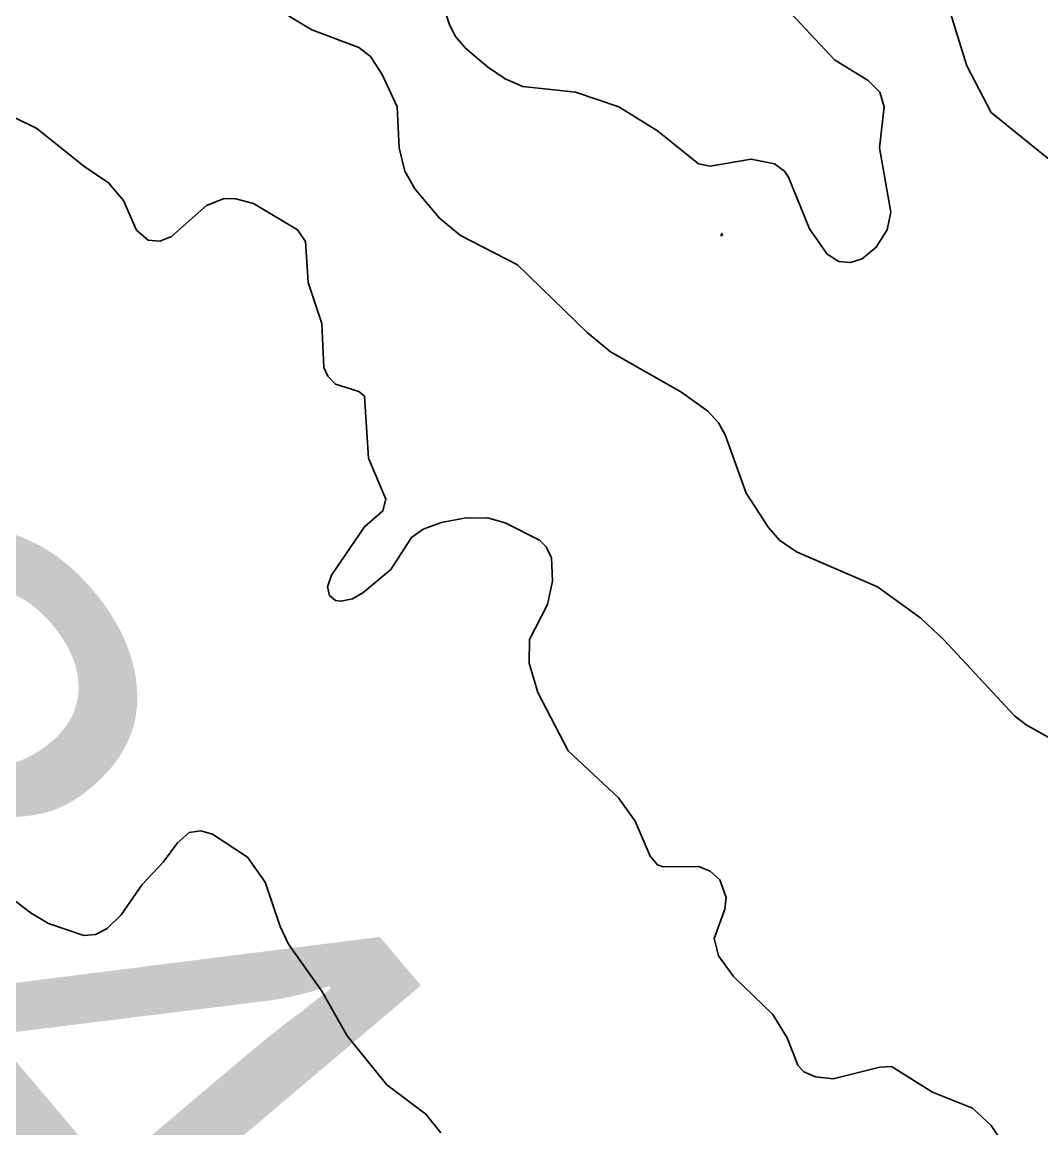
# Model space of a CAD drawing. Extents: x 474277 to 475042, y 254928 to 255625.
# Drawn here: x 474839.24 to 474852.6, y 255450.95 to 255465.44 of the extents above; entities that cross this region are included whole.
import ezdxf

# ---------------------------------------------------------------- set-up
doc = ezdxf.new("R2010")
doc.units = 0
doc.header["$MEASUREMENT"] = 0
doc.layers.add('BaseMapV2_DTM_export_MonNov09090547073261 — entities', color=1, linetype='CONTINUOUS')
doc.styles.get("Standard").update_dxf_attribs({"font": 'romans.shx'})

msp = doc.modelspace()

# ---------------------------------------------------------------- linework, layer by layer
at = {"layer": 'BaseMapV2_DTM_export_MonNov09090547073261 — entities', "color": 15, "linetype": 'Continuous', "true_color": 0xb7484b}
for points in [[(474851.284, 255465.942, 82.75), (474851.614, 255464.869, 82.75), (474851.935, 255464.255, 82.75), (474852.775, 255463.578, 82.75)], [(474849.307, 255465.559, 83), (474849.882, 255464.946, 83), (474850.322, 255464.676, 83), (474850.475, 255464.525, 83), (474850.532, 255464.332, 83), (474850.469, 255463.795, 83), (474850.621, 255462.952, 83), (474850.572, 255462.722, 83), (474850.428, 255462.492, 83), (474850.245, 255462.341, 83), (474850.092, 255462.292, 83), (474849.938, 255462.307, 83), (474849.785, 255462.402, 83), (474849.555, 255462.734, 83), (474849.28, 255463.412, 83), (474849.228, 255463.489, 83), (474849.095, 255463.585, 83), (474848.788, 255463.647, 83), (474848.251, 255463.555, 83), (474848.098, 255463.587, 83), (474847.561, 255464.017, 83), (474847.057, 255464.332, 83), (474846.488, 255464.523, 83), (474845.798, 255464.598, 83), (474845.568, 255464.698, 83), (474845.338, 255464.854, 83), (474845.046, 255465.099, 83), (474844.918, 255465.252, 83), (474844.838, 255465.406, 83), (474844.689, 255465.866, 83)], [(474852.852, 255455.983, 82.75), (474852.392, 255456.241, 82.75), (474852.238, 255456.357, 82.75), (474851.318, 255457.349, 82.75), (474851.012, 255457.636, 82.75), (474850.445, 255458.045, 82.75), (474849.382, 255458.505, 82.75), (474849.162, 255458.658, 82.75), (474849.018, 255458.825, 82.75), (474848.723, 255459.271, 82.75), (474848.45, 255460.038, 82.75), (474848.363, 255460.192, 82.75), (474848.221, 255460.345, 82.75), (474847.868, 255460.598, 82.75), (474846.948, 255461.125, 82.75), (474846.641, 255461.376, 82.75), (474845.728, 255462.262, 82.75), (474844.984, 255462.645, 82.75), (474844.707, 255462.875, 82.75), (474844.383, 255463.259, 82.75), (474844.255, 255463.489, 82.75), (474844.18, 255463.795, 82.75), (474844.152, 255464.332, 82.75), (474843.957, 255464.753, 82.75), (474843.804, 255464.99, 82.75), (474843.651, 255465.108, 82.75), (474843.037, 255465.34, 82.75), (474842.731, 255465.521, 82.75)], [(474852.137, 255450.684, 82.5), (474851.932, 255450.993, 82.5), (474851.687, 255451.22, 82.5), (474851.165, 255451.43, 82.5), (474850.628, 255451.768, 82.5), (474850.475, 255451.758, 82.5), (474849.862, 255451.603, 82.5), (474849.631, 255451.63, 82.5), (474849.478, 255451.695, 82.5), (474849.401, 255451.782, 82.5), (474849.26, 255452.141, 82.5), (474849.075, 255452.447, 82.5), (474848.558, 255452.944, 82.5), (474848.363, 255453.214, 82.5), (474848.305, 255453.444, 82.5), (474848.443, 255453.827, 82.5), (474848.463, 255453.981, 82.5), (474848.379, 255454.211, 82.5), (474848.251, 255454.322, 82.5), (474848.098, 255454.383, 82.5), (474847.638, 255454.381, 82.5), (474847.561, 255454.407, 82.5), (474847.466, 255454.518, 82.5), (474847.27, 255454.978, 82.5), (474847.053, 255455.284, 82.5), (474846.393, 255455.898, 82.5), (474845.996, 255456.664, 82.5), (474845.882, 255457.048, 82.5), (474845.885, 255457.355, 82.5), (474846.121, 255457.815, 82.5), (474846.188, 255458.121, 82.5), (474846.173, 255458.428, 82.5), (474846.104, 255458.569, 82.5), (474846.016, 255458.658, 82.5), (474845.568, 255458.885, 82.5), (474845.338, 255458.951, 82.5), (474845.031, 255458.947, 82.5), (474844.732, 255458.888, 82.5), (474844.494, 255458.8, 82.5), (474844.341, 255458.693, 82.5), (474844.07, 255458.275, 82.5), (474843.703, 255457.968, 82.5), (474843.567, 255457.891, 82.5), (474843.421, 255457.857, 82.5), (474843.344, 255457.869, 82.5), (474843.267, 255457.934, 82.5), (474843.242, 255458.045, 82.5), (474843.292, 255458.198, 82.5), (474843.727, 255458.83, 82.5), (474843.965, 255459.041, 82.5), (474844.005, 255459.195, 82.5), (474843.777, 255459.732, 82.5), (474843.727, 255460.545, 82.5), (474843.651, 255460.602, 82.5), (474843.344, 255460.701, 82.5), (474843.245, 255460.805, 82.5), (474843.191, 255460.918, 82.5), (474843.168, 255461.495, 82.5), (474842.987, 255462.032, 82.5), (474842.95, 255462.569, 82.5), (474842.849, 255462.722, 82.5), (474842.271, 255463.065, 82.5), (474842.041, 255463.128, 82.5), (474841.887, 255463.13, 82.5), (474841.657, 255463.041, 82.5), (474841.197, 255462.633, 82.5), (474841.044, 255462.571, 82.5), (474840.89, 255462.585, 82.5), (474840.737, 255462.718, 82.5), (474840.567, 255463.105, 82.5), (474840.37, 255463.335, 82.5), (474840.047, 255463.555, 82.5), (474839.434, 255464.048, 82.5), (474838.897, 255464.308, 82.5)], [(474848.416, 255462.645, 83), (474848.393, 255462.645, 83), (474848.405, 255462.674, 83), (474848.416, 255462.645, 83)], [(474844.724, 255450.896, 82.25), (474844.527, 255451.144, 82.25), (474844.016, 255451.527, 82.25), (474843.497, 255452.169, 82.25), (474843.166, 255452.754, 82.25), (474842.73, 255453.367, 82.25), (474842.621, 255453.597, 82.25), (474842.424, 255454.179, 82.25), (474842.194, 255454.506, 82.25), (474841.734, 255454.808, 82.25), (474841.58, 255454.852, 82.25), (474841.427, 255454.829, 82.25), (474841.274, 255454.696, 82.25), (474841.087, 255454.441, 82.25), (474840.814, 255454.148, 82.25), (474840.537, 255453.751, 82.25), (474840.354, 255453.571, 82.25), (474840.2, 255453.496, 82.25), (474840.047, 255453.482, 82.25), (474839.587, 255453.638, 82.25), (474839.357, 255453.774, 82.25), (474838.475, 255454.441, 82.25)]]:
    msp.add_polyline3d(points, dxfattribs=at)

# ---------------------------------------------------------------- texts
at = {"layer": 'BaseMapV2_DTM_export_MonNov09090547073261 — entities', "color": 250, "true_color": 0x323232, "insert": (474832.972, 255455.333), "char_height": 0.2, "width": 17.61571, "attachment_point": 7, "rotation": 310.1924}
msp.add_mtext('\\fOpen Sans|i0|b0;\\H7.02279;84\\~m', dxfattribs=at)

doc.saveas('drawing.dxf')
